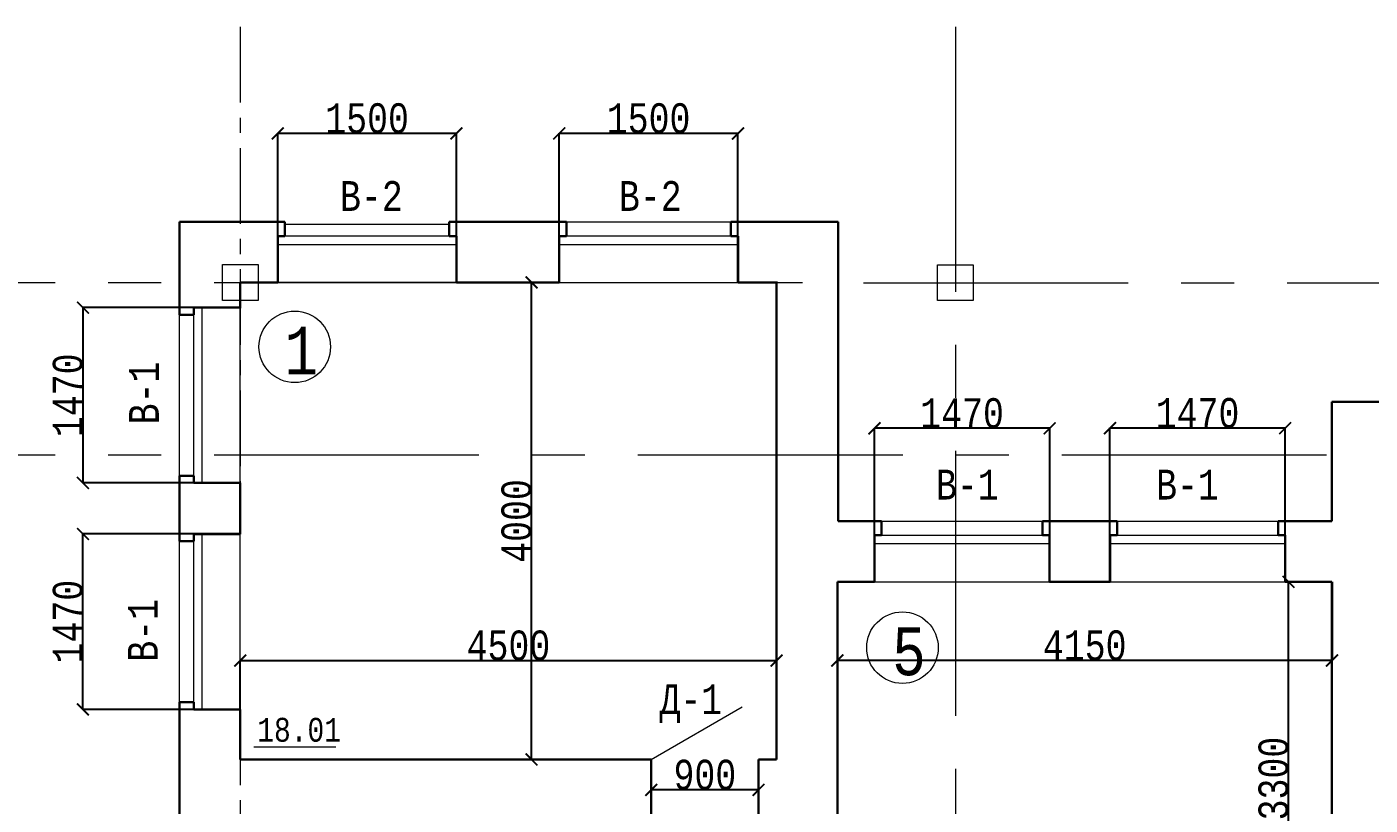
# Model space of a CAD drawing. Header units: millimetres. Extents: x -689206 to 4969298, y -1019800 to 703299.
# Drawn here: x 58652 to 69923, y -204555 to -198029 of the extents above; entities that cross this region are included whole.
import ezdxf

# ---------------------------------------------------------------- set-up
doc = ezdxf.new("R2010")
doc.units = ezdxf.units.MM
doc.linetypes.add('осеваяX2', pattern=[101.6, 63.5, -12.7, 12.7, -12.7])
for name, color, linetype, lineweight in [('несущие', 7, 'Continuous', 30), ('РАЗМЕРЫ', 7, 'Continuous', 9), ('Слой1', 7, 'Continuous', 30), ('стены', 7, 'Continuous', 20)]:
    doc.layers.add(name, color=color, linetype=linetype, lineweight=lineweight)
doc.layers.add('четотам', color=7, linetype='Continuous')
doc.styles.add('Аннотативный', font='isocteur.ttf', dxfattribs={"width": 0.7, "height": 250})
doc.dimstyles.new('Аннотативный', dxfattribs={"dimscale": 0, "dimtxt": 250, "dimasz": 100, "dimexe": 1.25, "dimexo": 0.625, "dimtad": 1, "dimdec": 0, "dimtxsty": 'Аннотативный', "dimblk": 'ARCHTICK', "dimcen": 2.5, "dimadec": 0, "dimazin": 0, "dimtfac": 1, "dimtdec": 0, "dimtmove": 0, "dimatfit": 3, "dimfxl": 1, "dimarcsym": 0})

# ---------------------------------------------------------------- blocks, each defined once
blk = doc.blocks.new('_ArchTick')
at = {"color": 0, "linetype": 'ByBlock', "const_width": 0.15}
blk.add_lwpolyline([(-0.5, -0.5), (0.5, 0.5)], dxfattribs=at)
blk = doc.blocks.new('*D2219')
at = {"layer": 'Defpoints', "color": 0, "lineweight": 15, "transparency": 16777216}
for p in [(69238, -202682), (69603, -202682), (69603, -205982)]:
    blk.add_point(p, dxfattribs=at)
at = {"layer": 'стены', "color": 0, "lineweight": -2, "transparency": 16777216}
for p, q in [((69602, -202682), (69237, -202682)), ((69238, -205982), (69238, -202682)), ((69602, -205982), (69237, -205982))]:
    blk.add_line(p, q, dxfattribs=at)
at = {"layer": 'стены', "color": 0, "lineweight": -2, "transparency": 16777216, "xscale": 100, "yscale": 100, "zscale": 100}
for p, rotation in [((69238, -202682), 90), ((69238, -205982), 270)]:
    blk.add_blockref('_ArchTick', p, dxfattribs=dict(at, rotation=rotation))
at = {"layer": 'стены', "color": 0, "lineweight": 5, "transparency": 16777216, "insert": (69113, -204332), "char_height": 250, "attachment_point": 5, "rotation": 90, "style": 'Аннотативный'}
blk.add_mtext('3300', dxfattribs=at)
blk = doc.blocks.new('*D2220')
at = {"layer": 'Defpoints', "color": 0, "lineweight": 15, "transparency": 16777216}
for p in [(65453, -202682), (69603, -202682), (65453, -203342)]:
    blk.add_point(p, dxfattribs=at)
at = {"layer": 'стены', "color": 0, "lineweight": -2, "transparency": 16777216}
for p, q in [((65453, -202683), (65453, -203343)), ((69603, -202683), (69603, -203343)), ((69603, -203342), (65453, -203342))]:
    blk.add_line(p, q, dxfattribs=at)
at = {"layer": 'стены', "color": 0, "lineweight": -2, "transparency": 16777216, "xscale": 100, "yscale": 100, "zscale": 100, "rotation": 180}
blk.add_blockref('_ArchTick', (65453, -203342), dxfattribs=at)
at = {"layer": 'стены', "color": 0, "lineweight": -2, "transparency": 16777216, "xscale": 100, "yscale": 100, "zscale": 100}
blk.add_blockref('_ArchTick', (69603, -203342), dxfattribs=at)
at = {"layer": 'стены', "color": 0, "lineweight": 5, "transparency": 16777216, "insert": (67528, -203216), "char_height": 250, "attachment_point": 5, "style": 'Аннотативный'}
blk.add_mtext('4150', dxfattribs=at)
blk = doc.blocks.new('*D2232')
at = {"layer": 'Defpoints', "color": 0, "lineweight": 15, "transparency": 16777216}
for p in [(65764, -201395), (65764, -202682), (67234, -202682)]:
    blk.add_point(p, dxfattribs=at)
at = {"layer": 'стены', "color": 0, "lineweight": -2, "transparency": 16777216}
for p, q in [((65764, -202681), (65764, -201394)), ((67234, -201395), (65764, -201395)), ((67234, -202681), (67234, -201394))]:
    blk.add_line(p, q, dxfattribs=at)
at = {"layer": 'стены', "color": 0, "lineweight": -2, "transparency": 16777216, "xscale": 100, "yscale": 100, "zscale": 100, "rotation": 180}
blk.add_blockref('_ArchTick', (65764, -201395), dxfattribs=at)
at = {"layer": 'стены', "color": 0, "lineweight": -2, "transparency": 16777216, "xscale": 100, "yscale": 100, "zscale": 100}
blk.add_blockref('_ArchTick', (67234, -201395), dxfattribs=at)
at = {"layer": 'стены', "color": 0, "lineweight": 5, "transparency": 16777216, "insert": (66499, -201269), "char_height": 250, "attachment_point": 5, "style": 'Аннотативный'}
blk.add_mtext('1470', dxfattribs=at)
blk = doc.blocks.new('*D2233')
at = {"layer": 'Defpoints', "color": 0, "lineweight": 15, "transparency": 16777216}
for p in [(63119, -198922), (63119, -200172), (64619, -200172)]:
    blk.add_point(p, dxfattribs=at)
at = {"layer": 'стены', "color": 0, "lineweight": -2, "transparency": 16777216}
for p, q in [((63119, -200171), (63119, -198920)), ((64619, -200171), (64619, -198920)), ((64619, -198922), (63119, -198922))]:
    blk.add_line(p, q, dxfattribs=at)
at = {"layer": 'стены', "color": 0, "lineweight": -2, "transparency": 16777216, "xscale": 100, "yscale": 100, "zscale": 100, "rotation": 180}
blk.add_blockref('_ArchTick', (63119, -198922), dxfattribs=at)
at = {"layer": 'стены', "color": 0, "lineweight": -2, "transparency": 16777216, "xscale": 100, "yscale": 100, "zscale": 100}
blk.add_blockref('_ArchTick', (64619, -198922), dxfattribs=at)
at = {"layer": 'стены', "color": 0, "lineweight": 5, "transparency": 16777216, "insert": (63869, -198796), "char_height": 250, "attachment_point": 5, "style": 'Аннотативный'}
blk.add_mtext('1500', dxfattribs=at)
blk = doc.blocks.new('*D2234')
at = {"layer": 'Defpoints', "color": 0, "lineweight": 15, "transparency": 16777216}
for p in [(60757, -198922), (60757, -200172), (62257, -200172)]:
    blk.add_point(p, dxfattribs=at)
at = {"layer": 'стены', "color": 0, "lineweight": -2, "transparency": 16777216}
for p, q in [((60757, -200171), (60757, -198920)), ((62257, -200171), (62257, -198920)), ((62257, -198922), (60757, -198922))]:
    blk.add_line(p, q, dxfattribs=at)
at = {"layer": 'стены', "color": 0, "lineweight": -2, "transparency": 16777216, "xscale": 100, "yscale": 100, "zscale": 100, "rotation": 180}
blk.add_blockref('_ArchTick', (60757, -198922), dxfattribs=at)
at = {"layer": 'стены', "color": 0, "lineweight": -2, "transparency": 16777216, "xscale": 100, "yscale": 100, "zscale": 100}
blk.add_blockref('_ArchTick', (62257, -198922), dxfattribs=at)
at = {"layer": 'стены', "color": 0, "lineweight": 5, "transparency": 16777216, "insert": (61507, -198796), "char_height": 250, "attachment_point": 5, "style": 'Аннотативный'}
blk.add_mtext('1500', dxfattribs=at)
blk = doc.blocks.new('*D2208')
at = {"layer": 'Defpoints', "color": 0, "lineweight": 15, "transparency": 16777216}
for p in [(60443, -200383), (59123, -201853), (60443, -201853)]:
    blk.add_point(p, dxfattribs=at)
at = {"layer": 'РАЗМЕРЫ', "color": 0, "lineweight": -2, "transparency": 16777216}
for p, q in [((60442, -200383), (59121, -200383)), ((59123, -200383), (59123, -201853)), ((60442, -201853), (59121, -201853))]:
    blk.add_line(p, q, dxfattribs=at)
at = {"layer": 'РАЗМЕРЫ', "color": 0, "lineweight": -2, "transparency": 16777216, "xscale": 100, "yscale": 100, "zscale": 100}
for p, rotation in [((59123, -200383), 90), ((59123, -201853), 270)]:
    blk.add_blockref('_ArchTick', p, dxfattribs=dict(at, rotation=rotation))
at = {"layer": 'РАЗМЕРЫ', "color": 0, "lineweight": 5, "transparency": 16777216, "insert": (58997, -201118), "char_height": 250, "attachment_point": 5, "rotation": 90, "style": 'Аннотативный'}
blk.add_mtext('1470', dxfattribs=at)
blk = doc.blocks.new('*D2209')
at = {"layer": 'Defpoints', "color": 0, "lineweight": 15, "transparency": 16777216}
for p in [(59123, -202281), (60443, -202281), (60443, -203752)]:
    blk.add_point(p, dxfattribs=at)
at = {"layer": 'РАЗМЕРЫ', "color": 0, "lineweight": -2, "transparency": 16777216}
for p, q in [((60442, -202281), (59121, -202281)), ((59123, -203752), (59123, -202281)), ((60442, -203752), (59121, -203752))]:
    blk.add_line(p, q, dxfattribs=at)
at = {"layer": 'РАЗМЕРЫ', "color": 0, "lineweight": -2, "transparency": 16777216, "xscale": 100, "yscale": 100, "zscale": 100}
for p, rotation in [((59123, -202281), 90), ((59123, -203752), 270)]:
    blk.add_blockref('_ArchTick', p, dxfattribs=dict(at, rotation=rotation))
at = {"layer": 'РАЗМЕРЫ', "color": 0, "lineweight": 5, "transparency": 16777216, "insert": (58997, -203016), "char_height": 250, "attachment_point": 5, "rotation": 90, "style": 'Аннотативный'}
blk.add_mtext('1470', dxfattribs=at)
blk = doc.blocks.new('*D2281')
at = {"layer": 'Defpoints', "color": 0, "lineweight": 15, "transparency": 16777216}
for p in [(62887, -200172), (62987, -200172), (62987, -204172)]:
    blk.add_point(p, dxfattribs=at)
at = {"layer": 'РАЗМЕРЫ', "color": 0, "lineweight": -2, "transparency": 16777216}
for p, q in [((62986, -200172), (62885, -200172)), ((62887, -204172), (62887, -200172)), ((62986, -204172), (62885, -204172))]:
    blk.add_line(p, q, dxfattribs=at)
at = {"layer": 'РАЗМЕРЫ', "color": 0, "lineweight": -2, "transparency": 16777216, "xscale": 100, "yscale": 100, "zscale": 100}
for p, rotation in [((62887, -200172), 90), ((62887, -204172), 270)]:
    blk.add_blockref('_ArchTick', p, dxfattribs=dict(at, rotation=rotation))
at = {"layer": 'РАЗМЕРЫ', "color": 0, "lineweight": 5, "transparency": 16777216, "insert": (62761, -202172), "char_height": 250, "attachment_point": 5, "rotation": 90, "style": 'Аннотативный'}
blk.add_mtext('4000', dxfattribs=at)
blk = doc.blocks.new('*D2282')
at = {"layer": 'Defpoints', "color": 0, "lineweight": 15, "transparency": 16777216}
for p in [(64943, -203343), (60443, -204172), (64943, -204172)]:
    blk.add_point(p, dxfattribs=at)
at = {"layer": 'РАЗМЕРЫ', "color": 0, "lineweight": -2, "transparency": 16777216}
for p, q in [((60443, -204171), (60443, -203342)), ((60443, -203343), (64943, -203343)), ((64943, -204171), (64943, -203342))]:
    blk.add_line(p, q, dxfattribs=at)
at = {"layer": 'РАЗМЕРЫ', "color": 0, "lineweight": -2, "transparency": 16777216, "xscale": 100, "yscale": 100, "zscale": 100, "rotation": 180}
blk.add_blockref('_ArchTick', (60443, -203343), dxfattribs=at)
at = {"layer": 'РАЗМЕРЫ', "color": 0, "lineweight": -2, "transparency": 16777216, "xscale": 100, "yscale": 100, "zscale": 100}
blk.add_blockref('_ArchTick', (64943, -203343), dxfattribs=at)
at = {"layer": 'РАЗМЕРЫ', "color": 0, "lineweight": 5, "transparency": 16777216, "insert": (62693, -203217), "char_height": 250, "attachment_point": 5, "style": 'Аннотативный'}
blk.add_mtext('4500', dxfattribs=at)
blk = doc.blocks.new('*D2308')
at = {"layer": 'Defpoints', "color": 0, "lineweight": 15, "transparency": 16777216}
for p in [(67740, -201394), (67740, -202682), (69210, -202682)]:
    blk.add_point(p, dxfattribs=at)
at = {"layer": 'несущие', "color": 0, "lineweight": -2, "transparency": 16777216}
for p, q in [((67740, -202681), (67740, -201392)), ((69210, -201394), (67740, -201394)), ((69210, -202681), (69210, -201392))]:
    blk.add_line(p, q, dxfattribs=at)
at = {"layer": 'несущие', "color": 0, "lineweight": -2, "transparency": 16777216, "xscale": 100, "yscale": 100, "zscale": 100, "rotation": 180}
blk.add_blockref('_ArchTick', (67740, -201394), dxfattribs=at)
at = {"layer": 'несущие', "color": 0, "lineweight": -2, "transparency": 16777216, "xscale": 100, "yscale": 100, "zscale": 100}
blk.add_blockref('_ArchTick', (69210, -201394), dxfattribs=at)
at = {"layer": 'несущие', "color": 0, "lineweight": 5, "transparency": 16777216, "insert": (68475, -201268), "char_height": 250, "attachment_point": 5, "style": 'Аннотативный'}
blk.add_mtext('1470', dxfattribs=at)
blk = doc.blocks.new('*D2388')
at = {"layer": 'Defpoints', "color": 0, "linetype": 'ByBlock', "lineweight": 15, "transparency": 16777216}
for p in [(63891, -204427), (63891, -204427), (64791, -204427)]:
    blk.add_point(p, dxfattribs=at)
at = {"layer": 'РАЗМЕРЫ', "color": 0, "linetype": 'ByBlock', "lineweight": -2, "transparency": 16777216}
for p, q in [((63891, -204426), (63891, -204426)), ((64791, -204427), (63891, -204427)), ((64791, -204426), (64791, -204426))]:
    blk.add_line(p, q, dxfattribs=at)
at = {"layer": 'РАЗМЕРЫ', "color": 0, "linetype": 'ByBlock', "lineweight": -2, "transparency": 16777216, "xscale": 100, "yscale": 100, "zscale": 100, "rotation": 180}
blk.add_blockref('_ArchTick', (63891, -204427), dxfattribs=at)
at = {"layer": 'РАЗМЕРЫ', "color": 0, "linetype": 'ByBlock', "lineweight": -2, "transparency": 16777216, "xscale": 100, "yscale": 100, "zscale": 100}
blk.add_blockref('_ArchTick', (64791, -204427), dxfattribs=at)
at = {"layer": 'РАЗМЕРЫ', "color": 0, "linetype": 'ByBlock', "lineweight": 5, "transparency": 16777216, "insert": (64341, -204301), "char_height": 250, "attachment_point": 5, "style": 'Аннотативный'}
blk.add_mtext('900', dxfattribs=at)

msp = doc.modelspace()

# ---------------------------------------------------------------- linework, layer by layer
at = {"layer": 'несущие', "color": 18, "linetype": 'ByBlock', "lineweight": 30, "true_color": 0x000000}
for p, q in [((59932.7, -199664.1), (60817, -199664.1)), ((60817, -199784.1), (60817, -199664.1)), ((60817, -199664.1), (60817, -199784.1)), ((62197, -199664.1), (63179.1, -199664.1)), ((64559.1, -199664.1), (65460.8, -199664.1))]:
    msp.add_line(p, q, dxfattribs=at)
at = {"layer": 'РАЗМЕРЫ', "lineweight": 13}
for p, q in [((60817, -199684), (62197, -199684)), ((63179.1, -199664.1), (64559.1, -199664.1)), ((62257, -200172.1), (60757, -200172.1)), ((63119.1, -200172.1), (64619.1, -200172.1)), ((60122.7, -201853.1), (60122.7, -200382.7)), ((60442.7, -201853.1), (60442.7, -200382.7)), ((59932.7, -201793.1), (59932.7, -200442.7)), ((60052.7, -201793.1), (60052.7, -200442.7)), ((65823.5, -202172.1), (67173.5, -202172.1)), ((67800.3, -202172.1), (69150.3, -202172.1)), ((60122.7, -203751.5), (60122.7, -202281.1)), ((60442.7, -203751.5), (60442.7, -202281.1)), ((59932.7, -203691.5), (59932.7, -202341.1)), ((60052.7, -203691.5), (60052.7, -202341.1)), ((65763.5, -202682.1), (67233.5, -202682.1)), ((67740.3, -202682.1), (69210.3, -202682.1))]:
    msp.add_line(p, q, dxfattribs=at)
at = {"layer": 'РАЗМЕРЫ'}
msp.add_line((60556.5, -204065.6), (61245.8, -204065.6), dxfattribs=at)
at = {"layer": 'Слой1'}
for p, q in [((60052.7, -200382.7), (60442.7, -200382.7)), ((60052.7, -200442.7), (60052.7, -200382.7)), ((60052.7, -200442.7), (59932.7, -200442.7)), ((60052.7, -201793.1), (59932.7, -201793.1)), ((60052.7, -201793.1), (60052.7, -201853.1)), ((60052.7, -201853.1), (60442.7, -201853.1))]:
    msp.add_line(p, q, dxfattribs=at)
at = {"layer": 'Слой1', "lineweight": 30}
for p, q in [((60052.7, -202341.1), (60052.7, -202281.1)), ((60052.7, -202281.1), (60442.7, -202281.1)), ((60052.7, -202341.1), (59932.7, -202341.1)), ((60052.7, -203691.5), (59932.7, -203691.5)), ((60052.7, -203691.5), (60052.7, -203751.5)), ((60052.7, -203751.5), (60442.7, -203751.5))]:
    msp.add_line(p, q, dxfattribs=at)
at = {"layer": 'стены', "linetype": 'осеваяX2', "lineweight": 5, "ltscale": 10}
for p, q in [((60442.7, -198028.6), (60442.7, -202281.1)), ((60442.7, -203751.5), (60442.7, -230643.1))]:
    msp.add_line(p, q, dxfattribs=at)
at = {"layer": 'стены', "linetype": 'осеваяX2', "lineweight": 5, "ltscale": 35}
for p, q in [((66442.7, -198028.6), (66442.7, -243631.8)), ((42442.7, -200172.1), (65160.8, -200172.1)), ((65670.8, -200174.1), (108442.7, -200174.1)), ((42442.7, -201617.7), (108442.7, -201617.7))]:
    msp.add_line(p, q, dxfattribs=at)
at = {"layer": 'стены', "lineweight": 30}
for p, q in [((59932.7, -200442.7), (59932.7, -199664.1)), ((62197, -199784.1), (62197, -199664.1)), ((63179.1, -199784.1), (63179.1, -199664.1)), ((64559.1, -199784.1), (64559.1, -199664.1)), ((65460.8, -199664.1), (65460.8, -202172.1)), ((60757, -200172.1), (60757, -199784.1)), ((60757, -199784.1), (60817, -199784.1)), ((62257, -199784.1), (62197, -199784.1)), ((62257, -200172.1), (62257, -199784.1)), ((63119.1, -200172.1), (63119.1, -199784.1)), ((63119.1, -199784.1), (63179.1, -199784.1)), ((64619.1, -199784.1), (64559.1, -199784.1)), ((64619.1, -200172.1), (64619.1, -199784.1)), ((60757, -200172.1), (60442.7, -200172.1)), ((60442.7, -200386.1), (60442.7, -200172.1)), ((63119.1, -200172.1), (62257, -200172.1)), ((64950.8, -200172.1), (64619.1, -200172.1)), ((64942.8, -200172.1), (64942.8, -204172.1)), ((69602.8, -201172.1), (69602.8, -202172.1)), ((69602.8, -201172.1), (70519.2, -201172.1)), ((59932.7, -202341.1), (59932.7, -201793.1)), ((60442.7, -202281.1), (60442.7, -201853.1)), ((65452.8, -205982.1), (65452.8, -202682.1)), ((65452.8, -202682.1), (65763.5, -202682.1)), ((67233.5, -202682.1), (67740.3, -202682.1)), ((69210.3, -202682.1), (69602.8, -202682.1)), ((69602.8, -202682.1), (69602.8, -205982.1)), ((59932.7, -204862.5), (59932.7, -203691.5)), ((60442.7, -204172.1), (60442.7, -203751.5)), ((63890.8, -204172.1), (60442.7, -204172.1)), ((63890.8, -204682.1), (63890.8, -204172.1)), ((64942.8, -204172.1), (64790.8, -204172.1)), ((64790.8, -204682.1), (64790.8, -204172.1))]:
    msp.add_line(p, q, dxfattribs=at)
at = {"layer": 'стены', "color": 7, "lineweight": 30, "true_color": 0xffffff}
for p, q in [((59932.7, -199664.1), (60817, -199664.1)), ((60817, -199784.1), (60817, -199664.1)), ((62197, -199664.1), (63179.1, -199664.1)), ((64559.1, -199664.1), (65460.8, -199664.1))]:
    msp.add_line(p, q, dxfattribs=at)
at = {"layer": 'стены', "lineweight": 13}
for p, q in [((62197, -199784.1), (60757, -199784.1)), ((64559.1, -199784.1), (63119.1, -199784.1)), ((60757, -199854.1), (62257, -199854.1)), ((63119.1, -199854.1), (64619.1, -199854.1)), ((65823.5, -202292.1), (67173.5, -202292.1)), ((67800.3, -202292.1), (69150.3, -202292.1)), ((65763.5, -202362.1), (67233.5, -202362.1)), ((67740.3, -202362.1), (69210.3, -202362.1))]:
    msp.add_line(p, q, dxfattribs=at)
at = {"layer": 'стены', "color": 152, "lineweight": 30, "true_color": 0x2776bb}
for p, q in [((60757, -200172.1), (60757, -199814.1)), ((62257, -200172.1), (62257, -199814.1)), ((63119.1, -200172.1), (63119.1, -199814.1)), ((64619.1, -200172.1), (64619.1, -199814.1)), ((65763.5, -202682.1), (65763.5, -202322.1)), ((67233.5, -202322.1), (67233.5, -202682.1))]:
    msp.add_line(p, q, dxfattribs=at)
at = {"layer": 'стены', "color": 152, "lineweight": 25, "true_color": 0x2776bb}
msp.add_line((63119.1, -200172.1), (63119.1, -199917.1), dxfattribs=at)
at = {"layer": 'стены', "color": 18, "lineweight": 30, "true_color": 0x000000}
for p, q in [((65823.5, -202172.1), (65460.8, -202172.1)), ((65823.5, -202292.1), (65823.5, -202172.1)), ((67800.3, -202172.1), (67173.5, -202172.1)), ((67173.5, -202292.1), (67173.5, -202172.1)), ((67800.3, -202292.1), (67800.3, -202172.1)), ((69602.8, -202172.1), (69150.3, -202172.1)), ((69150.3, -202292.1), (69150.3, -202172.1)), ((65763.5, -202292.1), (65823.5, -202292.1)), ((65763.5, -202292.1), (65763.5, -202682.1)), ((67173.5, -202292.1), (67233.5, -202292.1)), ((67233.5, -202292.1), (67233.5, -202682.1)), ((67740.3, -202292.1), (67800.3, -202292.1)), ((67740.3, -202292.1), (67740.3, -202682.1)), ((69150.3, -202292.1), (69210.3, -202292.1)), ((69210.3, -202292.1), (69210.3, -202682.1))]:
    msp.add_line(p, q, dxfattribs=at)
at = {"layer": 'стены', "color": 4, "lineweight": 25}
for p, q in [((69150.3, -202292.1), (69150.3, -202172.1)), ((69210.3, -202292.1), (69210.3, -202682.1))]:
    msp.add_line(p, q, dxfattribs=at)
at = {"layer": 'стены', "lineweight": 9}
msp.add_line((63890.8, -204172.1), (64654.4, -203731.2), dxfattribs=at)
at = {"layer": 'стены', "lineweight": 20}
msp.add_lwpolyline([(60292.7, -200022.1), (60592.7, -200022.1), (60592.7, -200322.1), (60292.7, -200322.1)], close=True, dxfattribs=at)
at = {"layer": 'стены'}
msp.add_lwpolyline([(66292.7, -200024.1), (66592.7, -200024.1), (66592.7, -200324.1), (66292.7, -200324.1)], close=True, dxfattribs=at)
at = {"layer": 'четотам', "lineweight": 13}
for centre in [(60900, -200711.8), (65998.7, -203234.1)]:
    msp.add_circle(centre, 300, dxfattribs=at)

# ---------------------------------------------------------------- texts
at = {"layer": 'РАЗМЕРЫ', "lineweight": 20, "ltscale": 150, "char_height": 250, "width": 922.913, "attachment_point": 1, "style": 'Аннотативный'}
for s, insert in [('В-2', (61280, -199321.8)), ('В-2', (63620, -199321.8)), ('В-1', (66280, -201741.8)), ('В-1', (68127.3, -201741.8)), ('Д-1', (63960, -203541.2))]:
    msp.add_mtext(s, dxfattribs=dict(at, insert=insert))
at = {"layer": 'РАЗМЕРЫ', "lineweight": 13, "ltscale": 150, "char_height": 401.1, "width": 1460, "attachment_point": 1, "style": 'Аннотативный'}
for s, insert in [('1', (60814.2, -200542)), ('5', (65912.8, -203064.4))]:
    msp.add_mtext(s, dxfattribs=dict(at, insert=insert))
at = {"layer": 'РАЗМЕРЫ', "lineweight": 20, "ltscale": 150, "char_height": 250, "width": 922.913, "attachment_point": 1, "rotation": 90, "style": 'Аннотативный'}
for insert in [(59510, -201361.8), (59500, -203351.8)]:
    msp.add_mtext('В-1', dxfattribs=dict(at, insert=insert))
at = {"layer": 'РАЗМЕРЫ', "insert": (60585.8, -203822.8), "char_height": 200, "width": 656.117, "attachment_point": 1, "style": 'Аннотативный'}
msp.add_mtext('18.01', dxfattribs=at)

# ---------------------------------------------------------------- dimensions: what is measured, and where the dimension line sits
at = {"layer": 'несущие', "lineweight": 5}
dim = msp.add_aligned_dim(p1=(69210.3, -202682.1), p2=(67740.3, -202682.1), distance=-1288.5, dimstyle='Аннотативный', dxfattribs=at)
dim.commit()
dim.dimension.update_dxf_attribs({"geometry": '*D2308', "text_midpoint": (68475.3, -201268)})
at = {"layer": 'РАЗМЕРЫ', "lineweight": 5}
for base, p1, p2, picture, middle in [((62886.7, -200172.1), (62987, -204172.1), (62987, -200172.1), '*D2281', (62761.1, -202172.1)), ((59122.6, -202281.1), (60442.7, -203751.5), (60442.7, -202281.1), '*D2209', (58997, -203016.3))]:
    dim = msp.add_linear_dim(base=base, p1=p1, p2=p2, angle=90, dimstyle='Аннотативный', dxfattribs=at)
    dim.commit()
    dim.dimension.update_dxf_attribs({"geometry": picture, "text_midpoint": middle})
dim = msp.add_linear_dim(base=(59122.6, -201853.1), p1=(60442.7, -200382.7), p2=(60442.7, -201853.1), angle=90, dimstyle='Аннотативный', dxfattribs=at)
dim.commit()
dim.dimension.update_dxf_attribs({"geometry": '*D2208', "text_midpoint": (59122.6, -201117.9), "dimtype": 160})
dim = msp.add_linear_dim(base=(64942.8, -203343), p1=(60442.7, -204172.1), p2=(64942.8, -204172.1), dimstyle='Аннотативный', dxfattribs=at)
dim.commit()
dim.dimension.update_dxf_attribs({"geometry": '*D2282', "text_midpoint": (62692.7, -203217.4)})
at = {"layer": 'РАЗМЕРЫ', "color": 18, "linetype": 'ByBlock', "lineweight": 5, "true_color": 0x000000}
dim = msp.add_linear_dim(base=(63890.8, -204427.1), p1=(64790.8, -204427.1), p2=(63890.8, -204427.1), dimstyle='Аннотативный', dxfattribs=at)
dim.commit()
dim.dimension.update_dxf_attribs({"geometry": '*D2388', "text_midpoint": (64340.8, -204301.5)})
at = {"layer": 'стены', "lineweight": 5}
for base, p1, p2, picture, middle in [((60757, -198921.7), (62257, -200172.1), (60757, -200172.1), '*D2234', (61507, -198796)), ((63119.1, -198921.7), (64619.1, -200172.1), (63119.1, -200172.1), '*D2233', (63869.1, -198796)), ((65763.5, -201394.9), (67233.5, -202682.1), (65763.5, -202682.1), '*D2232', (66498.5, -201269.2))]:
    dim = msp.add_linear_dim(base=base, p1=p1, p2=p2, dimstyle='Аннотативный', dxfattribs=at)
    dim.commit()
    dim.dimension.update_dxf_attribs({"geometry": picture, "text_midpoint": middle})
for p1, p2, distance, picture, middle in [((69602.8, -205982.1), (69602.8, -202682.1), 364.4, '*D2219', (69112.7, -204332.1)), ((69602.8, -202682.1), (65452.8, -202682.1), 659.7, '*D2220', (67527.8, -203216.1))]:
    dim = msp.add_aligned_dim(p1=p1, p2=p2, distance=distance, dimstyle='Аннотативный', dxfattribs=at)
    dim.commit()
    dim.dimension.update_dxf_attribs({"geometry": picture, "text_midpoint": middle})

doc.saveas('drawing.dxf')
